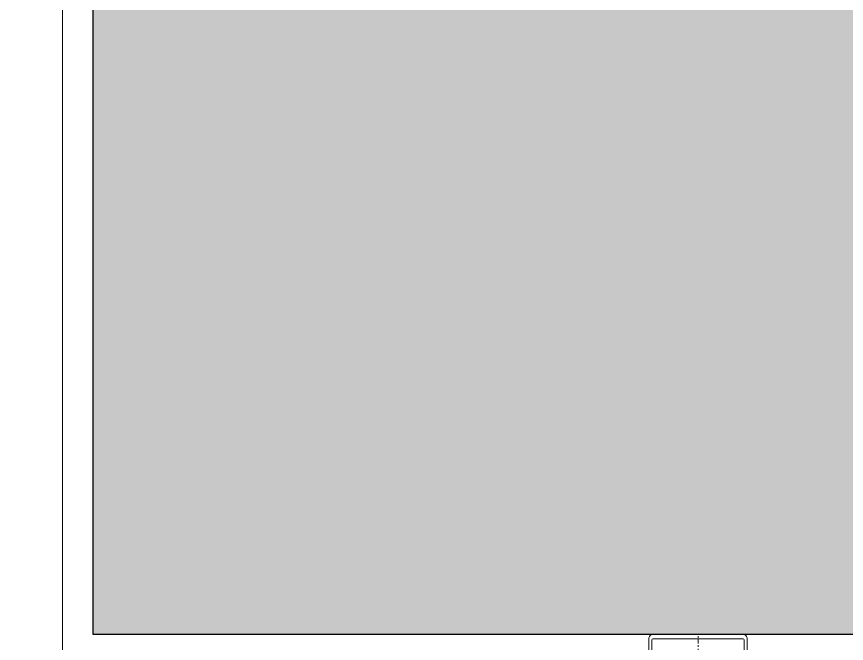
# Model space of a CAD drawing. Extents: x -2749 to 23780, y -1311 to 8245.
# Drawn here: x 2577.5 to 2632.3, y 344.4 to 385.8 of the extents above; entities that cross this region are included whole.
import ezdxf

# ---------------------------------------------------------------- set-up
doc = ezdxf.new("R2010")
doc.units = 0
doc.header["$MEASUREMENT"] = 0
doc.linetypes.add('DASHDOT2', pattern=[0.5, 0.25, -0.125, 0, -0.125])
doc.layers.get('0').update_dxf_attribs({"color": 9, "lineweight": 9})
for name, color, linetype, lineweight in [('01', 9, 'Continuous', 9), ('10', 9, 'Continuous', 9), ('14', 9, 'Continuous', 9), ('24', 9, 'DASHDOT2', 9), ('KOLON', 251, 'Continuous', 9), ('TARAMA', 251, 'Continuous', 13)]:
    doc.layers.add(name, color=color, linetype=linetype, lineweight=lineweight)

# ---------------------------------------------------------------- blocks, each defined once
blk = doc.blocks.new('*U337')
at = {"layer": '10'}
for points in [[(-3.05, -13.707), (-3.05, -0.4, -0.414214), (-2.95, -0.3), (2.95, -0.3), (2.95, -0.3, -0.414214), (3.05, -0.4), (3.05, -13.707)], [(3.25, -15.477), (3.25, -0.3, 0.414214), (2.95, 0), (2.95, 0), (-2.95, 0, 0.414214), (-3.25, -0.3), (-3.25, -15.477, 0.470043)]]:
    blk.add_lwpolyline(points, format="xyb", dxfattribs=at)
blk = doc.blocks.new('p-kolon_80x80')
blk.add_lwpolyline([(-40, -40), (40, -40), (40, 40), (-40, 40)], close=True)
blk = doc.blocks.new('P-AKS_AUDI')
at = {"layer": '24'}
blk.add_lwpolyline([(-2100, -2590), (-2100, -2440)], dxfattribs=at)
blk = doc.blocks.new('p-zemin kat')
at = {"layer": '14'}
blk.add_lwpolyline([(2580.5, 343), (2664.5, 343), (2664.5, 427), (2580.5, 427)], close=True, dxfattribs=at)
at = {"layer": '01'}
blk.add_blockref('p-kolon_80x80', (2622.5, 385), dxfattribs=at)
at = {"layer": '10'}
blk.add_blockref('*U337', (2622.5, 345), dxfattribs=at)
at = {"layer": '24'}
blk.add_blockref('P-AKS_AUDI', (4722.5, 2785), dxfattribs=at)

msp = doc.modelspace()

# ---------------------------------------------------------------- hatches: boundary and pattern name
at = {"layer": 'TARAMA', "linetype": 'ByBlock', "lineweight": -3}
h = msp.add_hatch(dxfattribs=at)
h.set_pattern_fill('ANSI36', color=256, scale=2, style=0)
h.set_pattern_definition([(45, (4746.007, 395.342), (3.367596, 12.347852), [15.875, -3.175, 0, -3.175])])
h.paths.add_polyline_path([(4762.5, 425), (4682.501, 425), (4682.501, 345), (4762.5, 345)])
h.paths.add_polyline_path([(1262.501, 425), (1182.5, 425), (1182.5, 345), (1262.501, 345)])
h.paths.add_polyline_path([(1962.5, 345), (1962.5, 425), (1882.501, 425), (1882.501, 345)])
h.paths.add_polyline_path([(2662.5, 425), (2582.501, 425), (2582.501, 345), (2662.5, 345)])
h.paths.add_polyline_path([(3282.5, 425), (3282.5, 345), (3362.501, 345), (3362.501, 425)])
h.paths.add_polyline_path([(4062.501, 425), (3982.499, 425), (3982.499, 345), (4062.501, 345)])
h.paths.add_polyline_path([(4782.5, 2785), (4782.5, 2365), (4732.5, 2365), (4732.5, 2475), (4302.5, 2475), (4302.5, 2515), (4732.5, 2515), (4732.5, 2785), (4302.5, 2785), (4302.5, 2825), (4782.5, 2825)])
h.paths.add_polyline_path([(1757.5, 2515), (1757.5, 2430), (1962.5, 2430), (1962.5, 2390), (1747.5, 2390), (1717.5, 2390), (1717.5, 2475), (1212.5, 2475), (1212.5, 2390), (1162.5, 2390), (1162.5, 2825), (1962.5, 2825), (1962.5, 2785), (1212.5, 2785), (1212.5, 2515)])
h.paths.add_polyline_path([(1882.5, 1945), (1962.5, 1945), (1962.5, 2025), (1882.5, 2025)])
h.paths.add_polyline_path([(1182.5, 1945), (1262.5, 1945), (1262.5, 2025), (1182.5, 2025)])
h.paths.add_polyline_path([(3982.5, 2365), (4062.5, 2365), (4062.5, 2445), (3982.5, 2445)])
h.paths.add_polyline_path([(3282.5, 2365), (3362.5, 2365), (3362.5, 2445), (3282.5, 2445)])
h.paths.add_polyline_path([(2582.5, 2365), (2662.5, 2365), (2662.5, 2445), (2582.5, 2445)])
h.paths.add_polyline_path([(3982.5, 2745), (4062.5, 2745), (4062.5, 2825), (3982.5, 2825)])
h.paths.add_polyline_path([(2582.5, 2745), (2662.5, 2745), (2662.5, 2825), (2582.5, 2825)])
h.paths.add_polyline_path([(3282.5, 2745), (3362.5, 2745), (3362.5, 2825), (3282.5, 2825)])
h.paths.add_polyline_path([(1882.5, 3805), (1962.5, 3805), (1962.5, 3885), (1882.5, 3885)])
h.paths.add_polyline_path([(1182.5, 3805), (1262.5, 3805), (1262.5, 3885), (1182.5, 3885)])

# ---------------------------------------------------------------- linework, layer by layer
at = {"layer": 'KOLON', "color": 3, "linetype": 'Continuous', "lineweight": -3}
for p, q in [((2582.501, 425), (2582.501, 345)), ((2582.501, 345), (2662.5, 345))]:
    msp.add_line(p, q, dxfattribs=at)

# ---------------------------------------------------------------- block references
msp.add_blockref('p-zemin kat', (0, 0))

doc.saveas('drawing.dxf')
